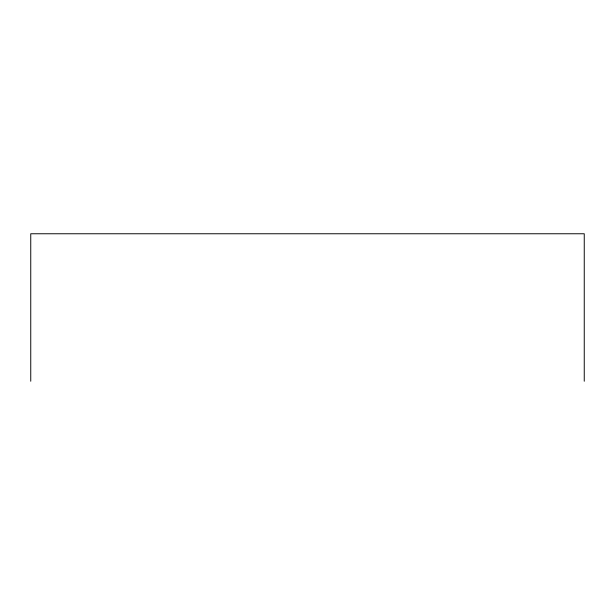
<?xml version="1.0" encoding="UTF-8"?>
<svg xmlns="http://www.w3.org/2000/svg" width="615" height="615" viewBox="0 0 615 615"><rect width="100%" height="100%" fill="white"/><g stroke="black" fill="none" stroke-linecap="round" stroke-linejoin="round"><path stroke-width="0.92" d="M584.25 381.239L584.25 233.762L30.75 233.762L30.75 381.239"/></g></svg>
